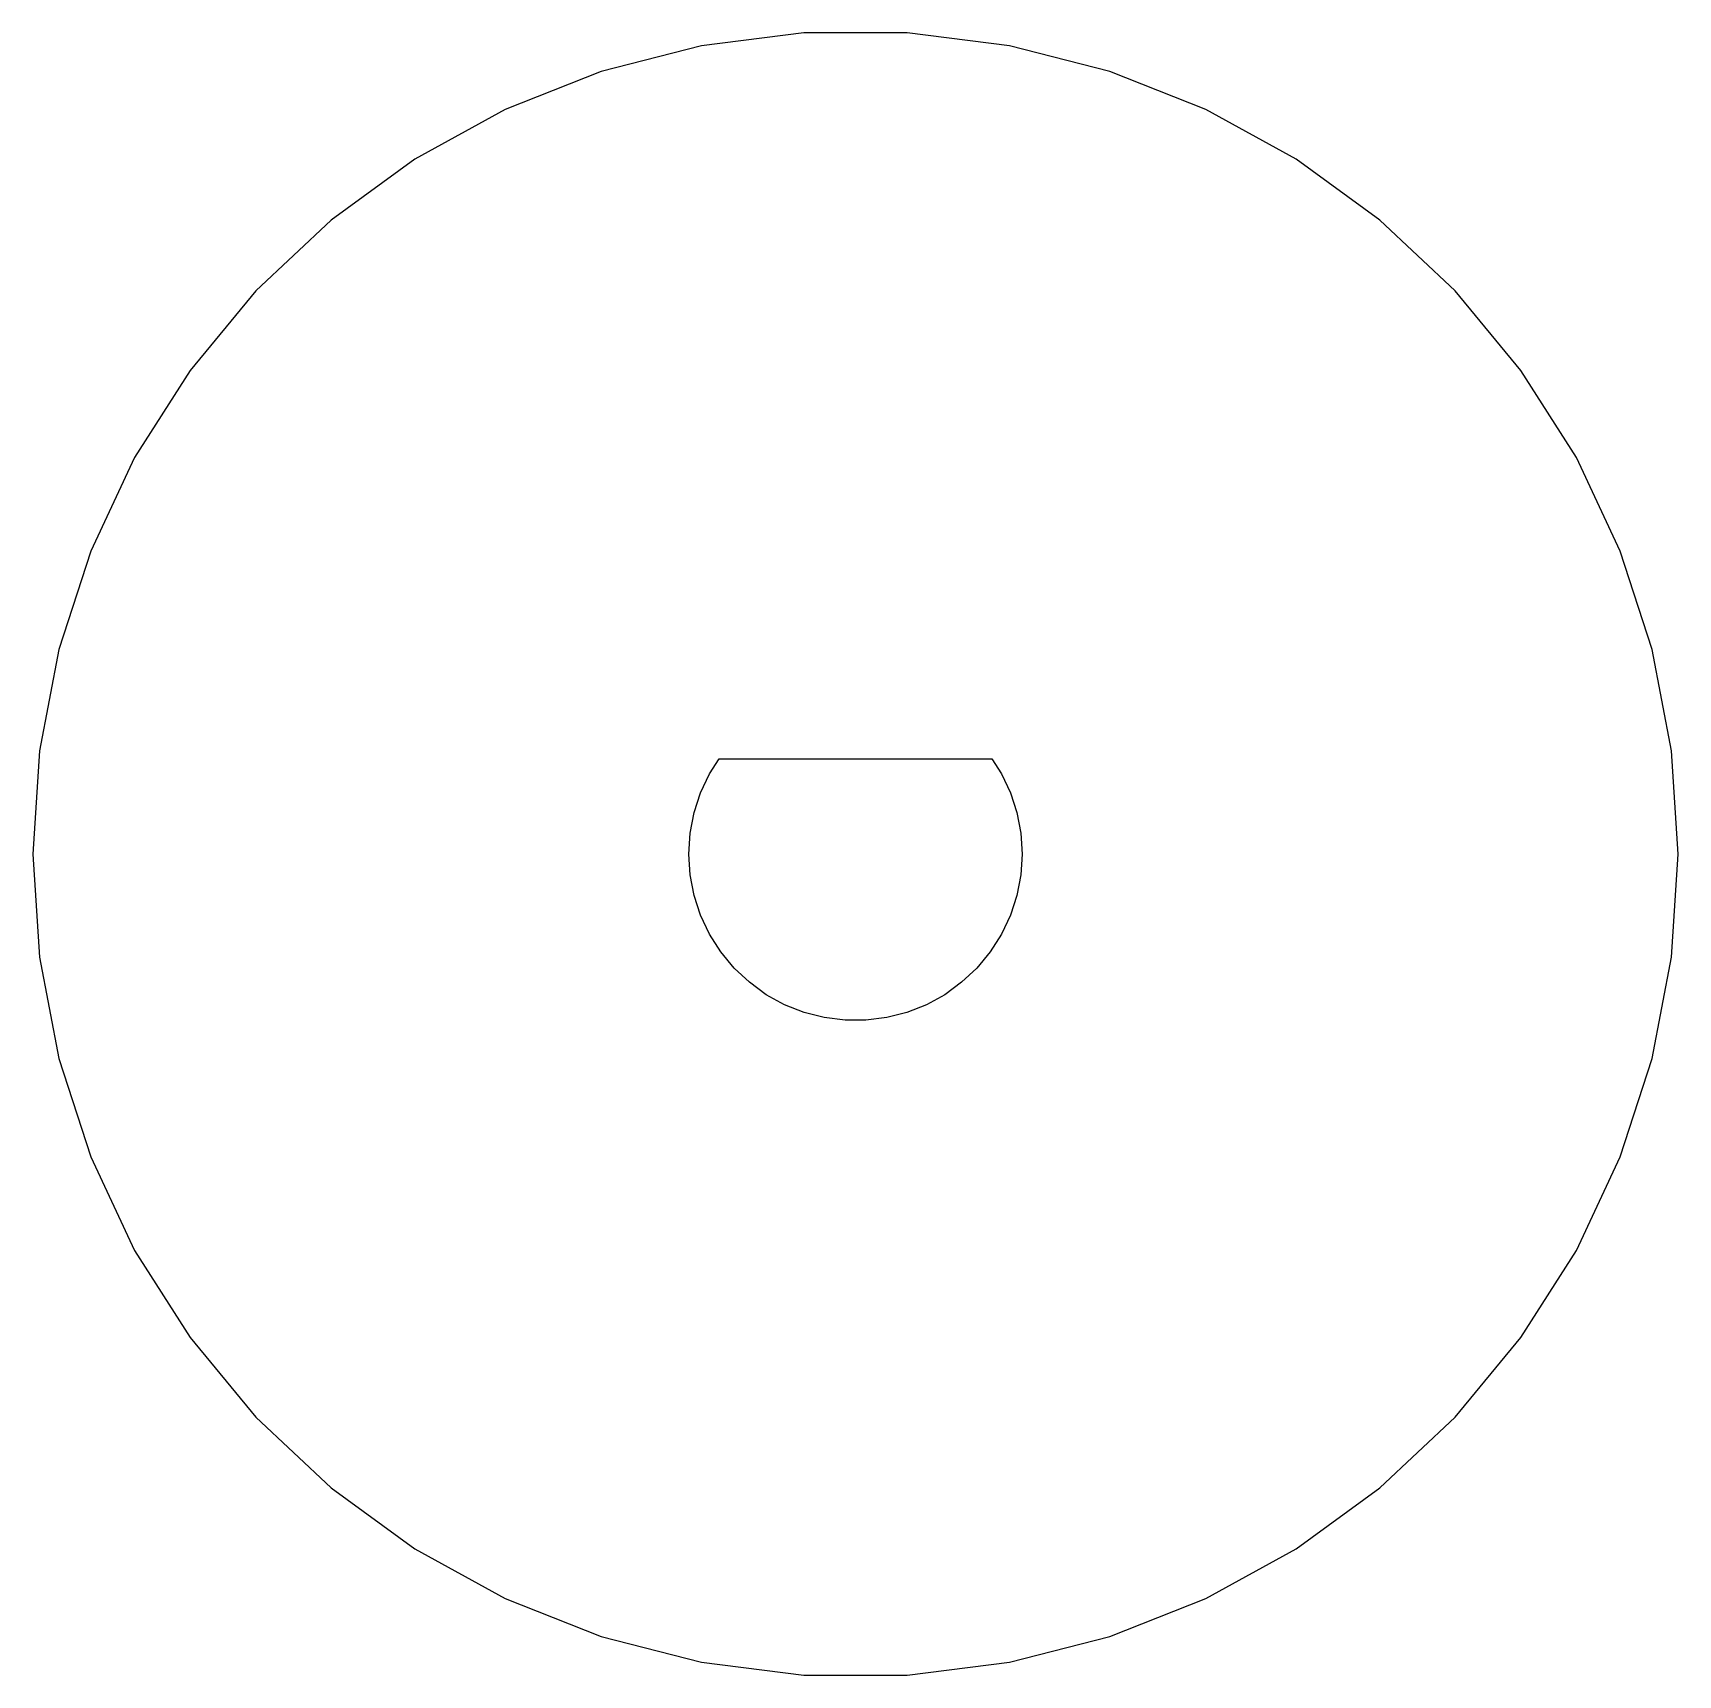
# Model space of a CAD drawing. Header units: metres. Extents: x -9 to 9, y 101 to 227.
# Drawn here: x -8.64 to 8.64, y 101.37 to 118.63 of the extents above.
import ezdxf

# ---------------------------------------------------------------- set-up
doc = ezdxf.new("R2010")
doc.units = ezdxf.units.M

msp = doc.modelspace()

# ---------------------------------------------------------------- linework, layer by layer
for p, q in [((-0.542709, 118.626), (-1.61958, 118.49)), ((0.542709, 118.626), (-0.542709, 118.626)), ((1.61958, 118.49), (0.542709, 118.626)), ((-1.61958, 118.49), (-2.67093, 118.22)), ((2.67093, 118.22), (1.61958, 118.49)), ((-2.67093, 118.22), (-3.68013, 117.821)), ((3.68013, 117.821), (2.67093, 118.22)), ((-3.68013, 117.821), (-4.63132, 117.298)), ((4.63132, 117.298), (3.68013, 117.821)), ((-4.63132, 117.298), (-5.50945, 116.66)), ((5.50945, 116.66), (4.63132, 117.298)), ((-5.50945, 116.66), (-6.30069, 115.917)), ((6.30069, 115.917), (5.50945, 116.66)), ((-6.30069, 115.917), (-6.99258, 115.08)), ((6.99258, 115.08), (6.30069, 115.917)), ((-6.99258, 115.08), (-7.57419, 114.164)), ((7.57419, 114.164), (6.99258, 115.08)), ((-7.57419, 114.164), (-8.03635, 113.182)), ((8.03635, 113.182), (7.57419, 114.164)), ((-8.03635, 113.182), (-8.37177, 112.149)), ((8.37177, 112.149), (8.03635, 113.182)), ((-8.37177, 112.149), (-8.57515, 111.083)), ((8.57515, 111.083), (8.37177, 112.149)), ((-8.57515, 111.083), (-8.64331, 110)), ((-1.53352, 110.843), (-1.43393, 111)), ((-1.43393, 111), (1.43393, 111)), ((1.43393, 111), (1.53352, 110.843)), ((8.64331, 110), (8.57515, 111.083)), ((-1.62711, 110.644), (-1.53352, 110.843)), ((1.53352, 110.843), (1.62711, 110.644)), ((-1.69501, 110.435), (-1.62711, 110.644)), ((1.62711, 110.644), (1.69501, 110.435)), ((-1.73619, 110.219), (-1.69501, 110.435)), ((1.69501, 110.435), (1.73619, 110.219)), ((-1.75, 110), (-1.73619, 110.219)), ((1.73619, 110.219), (1.75, 110)), ((-8.64331, 110), (-8.57515, 108.917)), ((-1.73619, 109.781), (-1.75, 110)), ((1.75, 110), (1.73619, 109.781)), ((8.57515, 108.917), (8.64331, 110)), ((-1.69501, 109.565), (-1.73619, 109.781)), ((1.73619, 109.781), (1.69501, 109.565)), ((-1.62711, 109.356), (-1.69501, 109.565)), ((1.69501, 109.565), (1.62711, 109.356)), ((-1.53352, 109.157), (-1.62711, 109.356)), ((1.62711, 109.356), (1.53352, 109.157)), ((-1.41577, 108.971), (-1.53352, 109.157)), ((1.53352, 109.157), (1.41577, 108.971)), ((-8.57515, 108.917), (-8.37177, 107.851)), ((-1.27568, 108.802), (-1.41577, 108.971)), ((1.41577, 108.971), (1.27568, 108.802)), ((8.37177, 107.851), (8.57515, 108.917)), ((-1.11548, 108.652), (-1.27568, 108.802)), ((1.27568, 108.802), (1.11548, 108.652)), ((-0.937683, 108.522), (-1.11548, 108.652)), ((1.11548, 108.652), (0.937683, 108.522)), ((-0.745102, 108.417), (-0.937683, 108.522)), ((-0.540771, 108.336), (-0.745102, 108.417)), ((0.745102, 108.417), (0.540771, 108.336)), ((0.937683, 108.522), (0.745102, 108.417)), ((-0.327911, 108.281), (-0.540771, 108.336)), ((-0.109879, 108.253), (-0.327911, 108.281)), ((0.109879, 108.253), (-0.109879, 108.253)), ((0.327911, 108.281), (0.109879, 108.253)), ((0.540771, 108.336), (0.327911, 108.281)), ((-8.37177, 107.851), (-8.03635, 106.818)), ((8.03635, 106.818), (8.37177, 107.851)), ((-8.03635, 106.818), (-7.57419, 105.836)), ((7.57419, 105.836), (8.03635, 106.818)), ((-7.57419, 105.836), (-6.99258, 104.92)), ((6.99258, 104.92), (7.57419, 105.836)), ((-6.99258, 104.92), (-6.30069, 104.083)), ((6.30069, 104.083), (6.99258, 104.92)), ((-6.30069, 104.083), (-5.50945, 103.34)), ((5.50945, 103.34), (6.30069, 104.083)), ((-5.50945, 103.34), (-4.63132, 102.702)), ((4.63132, 102.702), (5.50945, 103.34)), ((-4.63132, 102.702), (-3.68013, 102.179)), ((3.68013, 102.179), (4.63132, 102.702)), ((-3.68013, 102.179), (-2.67093, 101.78)), ((2.67093, 101.78), (3.68013, 102.179)), ((-2.67093, 101.78), (-1.61958, 101.51)), ((1.61958, 101.51), (2.67093, 101.78)), ((-1.61958, 101.51), (-0.542709, 101.374)), ((0.542709, 101.374), (1.61958, 101.51)), ((-0.542709, 101.374), (0.542709, 101.374))]:
    msp.add_line(p, q)

doc.saveas('drawing.dxf')
